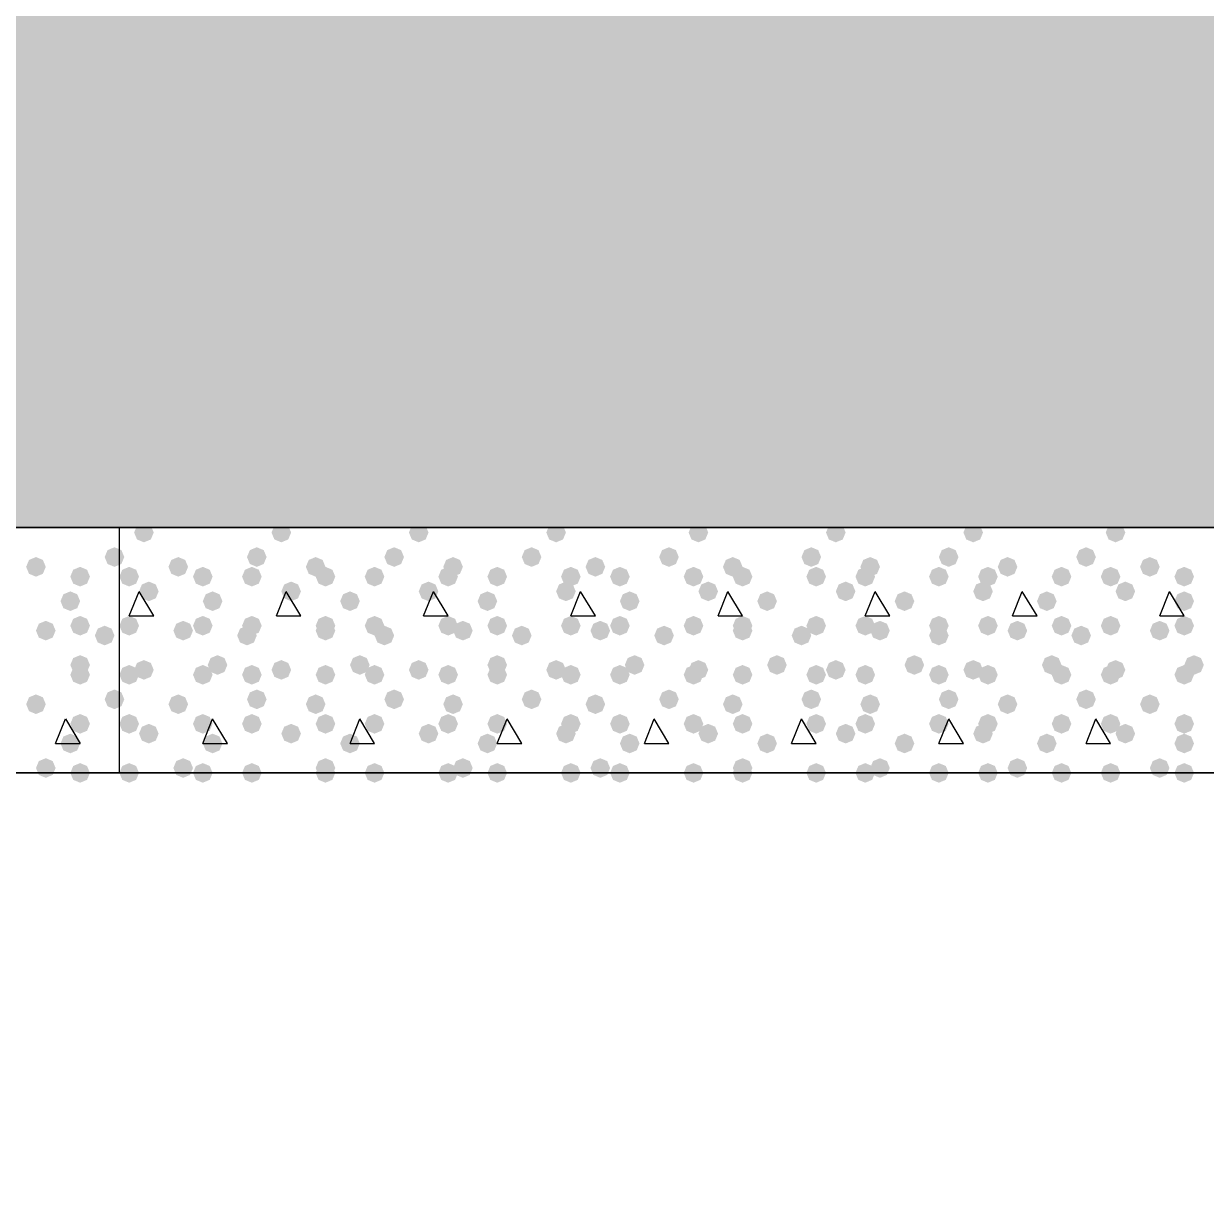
# Model space of a CAD drawing. Header units: millimetres. Extents: x 0 to 420, y 0 to 297.
# Drawn here: x 111.44 to 121.64, y 142.59 to 152.81 of the extents above; entities that cross this region are included whole.
import ezdxf

# ---------------------------------------------------------------- set-up
doc = ezdxf.new("R2010")
doc.units = ezdxf.units.MM
doc.layers.get('0').update_dxf_attribs({"linetype": 'CONTINUOUS'})

msp = doc.modelspace()

# ---------------------------------------------------------------- hatches: boundary and pattern name
at = {"true_color": 0x000008}
h = msp.add_hatch(color=0, dxfattribs=at)
h.paths.add_polyline_path([(379.603, 160.485667), (33.528, 160.485667), (379.603, 148.463)], flags=0)
h.paths.add_polyline_path([(33.528, 160.485667), (379.603, 148.463), (33.528, 148.463)], flags=0)
for points in [[(112.564333, 148.420667), (112.539462, 148.360871), (112.479667, 148.336), (112.419871, 148.360871), (112.395, 148.420667), (112.419871, 148.480462), (112.479667, 148.505333), (112.539462, 148.480463)], [(113.749667, 148.420667), (113.724796, 148.360871), (113.665, 148.336), (113.605204, 148.360871), (113.580333, 148.420667), (113.605204, 148.480462), (113.665, 148.505333), (113.724796, 148.480463)], [(114.935, 148.420667), (114.910129, 148.360871), (114.850333, 148.336), (114.790538, 148.360871), (114.765667, 148.420667), (114.790537, 148.480462), (114.850333, 148.505333), (114.910129, 148.480463)], [(116.120333, 148.420667), (116.095463, 148.360871), (116.035667, 148.336), (115.975871, 148.360871), (115.951, 148.420667), (115.975871, 148.480462), (116.035667, 148.505333), (116.095462, 148.480463)], [(117.348, 148.420667), (117.323129, 148.360871), (117.263333, 148.336), (117.203538, 148.360871), (117.178667, 148.420667), (117.203537, 148.480462), (117.263333, 148.505333), (117.323129, 148.480463)], [(118.533333, 148.420667), (118.508463, 148.360871), (118.448667, 148.336), (118.388871, 148.360871), (118.364, 148.420667), (118.388871, 148.480462), (118.448667, 148.505333), (118.508462, 148.480463)], [(119.718667, 148.420667), (119.693796, 148.360871), (119.634, 148.336), (119.574204, 148.360871), (119.549333, 148.420667), (119.574204, 148.480462), (119.634, 148.505333), (119.693796, 148.480463)], [(120.946333, 148.420667), (120.921462, 148.360871), (120.861667, 148.336), (120.801871, 148.360871), (120.777, 148.420667), (120.801871, 148.480462), (120.861667, 148.505333), (120.921462, 148.480463)], [(113.538, 148.209), (113.513129, 148.149204), (113.453333, 148.124333), (113.393537, 148.149204), (113.368667, 148.209), (113.393537, 148.268796), (113.453333, 148.293667), (113.513129, 148.268796)], [(114.723333, 148.209), (114.698463, 148.149204), (114.638667, 148.124333), (114.578871, 148.149204), (114.554, 148.209), (114.578871, 148.268796), (114.638667, 148.293667), (114.698462, 148.268796)], [(115.908667, 148.209), (115.883796, 148.149204), (115.824, 148.124333), (115.764204, 148.149204), (115.739333, 148.209), (115.764204, 148.268796), (115.824, 148.293667), (115.883796, 148.268796)], [(117.094, 148.209), (117.069129, 148.149204), (117.009333, 148.124333), (116.949538, 148.149204), (116.924667, 148.209), (116.949537, 148.268796), (117.009333, 148.293667), (117.069129, 148.268796)], [(118.321667, 148.209), (118.296796, 148.149204), (118.237, 148.124333), (118.177204, 148.149204), (118.152333, 148.209), (118.177204, 148.268796), (118.237, 148.293667), (118.296796, 148.268796)], [(119.507, 148.209), (119.482129, 148.149204), (119.422333, 148.124333), (119.362538, 148.149204), (119.337667, 148.209), (119.362537, 148.268796), (119.422333, 148.293667), (119.482129, 148.268796)], [(120.692333, 148.209), (120.667463, 148.149204), (120.607667, 148.124333), (120.547871, 148.149204), (120.523, 148.209), (120.547871, 148.268796), (120.607667, 148.293667), (120.667462, 148.268796)], [(112.437333, 148.039667), (112.412463, 147.979871), (112.352667, 147.955), (112.292871, 147.979871), (112.268, 148.039667), (112.292871, 148.099462), (112.352667, 148.124333), (112.412462, 148.099463)], [(112.860667, 148.124333), (112.835796, 148.064537), (112.776, 148.039667), (112.716204, 148.064537), (112.691333, 148.124333), (112.716204, 148.184129), (112.776, 148.209), (112.835796, 148.184129)], [(113.072333, 148.039667), (113.047463, 147.979871), (112.987667, 147.955), (112.927871, 147.979871), (112.903, 148.039667), (112.927871, 148.099462), (112.987667, 148.124333), (113.047462, 148.099463)], [(113.495667, 148.039667), (113.470796, 147.979871), (113.411, 147.955), (113.351204, 147.979871), (113.326333, 148.039667), (113.351204, 148.099462), (113.411, 148.124333), (113.470796, 148.099463)], [(114.046, 148.124333), (114.021129, 148.064537), (113.961333, 148.039667), (113.901537, 148.064537), (113.876667, 148.124333), (113.901537, 148.184129), (113.961333, 148.209), (114.021129, 148.184129)], [(114.130667, 148.039667), (114.105796, 147.979871), (114.046, 147.955), (113.986204, 147.979871), (113.961333, 148.039667), (113.986204, 148.099462), (114.046, 148.124333), (114.105796, 148.099463)], [(114.554, 148.039667), (114.529129, 147.979871), (114.469333, 147.955), (114.409538, 147.979871), (114.384667, 148.039667), (114.409537, 148.099462), (114.469333, 148.124333), (114.529129, 148.099463)], [(115.189, 148.039667), (115.164129, 147.979871), (115.104333, 147.955), (115.044538, 147.979871), (115.019667, 148.039667), (115.044537, 148.099462), (115.104333, 148.124333), (115.164129, 148.099463)], [(115.231333, 148.124333), (115.206463, 148.064537), (115.146667, 148.039667), (115.086871, 148.064537), (115.062, 148.124333), (115.086871, 148.184129), (115.146667, 148.209), (115.206462, 148.184129)], [(115.612333, 148.039667), (115.587463, 147.979871), (115.527667, 147.955), (115.467871, 147.979871), (115.443, 148.039667), (115.467871, 148.099462), (115.527667, 148.124333), (115.587462, 148.099463)], [(116.247333, 148.039667), (116.222463, 147.979871), (116.162667, 147.955), (116.102871, 147.979871), (116.078, 148.039667), (116.102871, 148.099462), (116.162667, 148.124333), (116.222462, 148.099463)], [(116.459, 148.124333), (116.434129, 148.064537), (116.374333, 148.039667), (116.314538, 148.064537), (116.289667, 148.124333), (116.314537, 148.184129), (116.374333, 148.209), (116.434129, 148.184129)], [(116.670667, 148.039667), (116.645796, 147.979871), (116.586, 147.955), (116.526204, 147.979871), (116.501333, 148.039667), (116.526204, 148.099462), (116.586, 148.124333), (116.645796, 148.099463)], [(117.305667, 148.039667), (117.280796, 147.979871), (117.221, 147.955), (117.161204, 147.979871), (117.136333, 148.039667), (117.161204, 148.099462), (117.221, 148.124333), (117.280796, 148.099463)], [(117.644333, 148.124333), (117.619462, 148.064537), (117.559667, 148.039667), (117.499871, 148.064537), (117.475, 148.124333), (117.499871, 148.184129), (117.559667, 148.209), (117.619462, 148.184129)], [(117.729, 148.039667), (117.704129, 147.979871), (117.644333, 147.955), (117.584538, 147.979871), (117.559667, 148.039667), (117.584537, 148.099462), (117.644333, 148.124333), (117.704129, 148.099463)], [(118.364, 148.039667), (118.339129, 147.979871), (118.279333, 147.955), (118.219538, 147.979871), (118.194667, 148.039667), (118.219537, 148.099462), (118.279333, 148.124333), (118.339129, 148.099463)], [(118.787333, 148.039667), (118.762463, 147.979871), (118.702667, 147.955), (118.642871, 147.979871), (118.618, 148.039667), (118.642871, 148.099462), (118.702667, 148.124333), (118.762462, 148.099463)], [(118.829667, 148.124333), (118.804796, 148.064537), (118.745, 148.039667), (118.685204, 148.064537), (118.660333, 148.124333), (118.685204, 148.184129), (118.745, 148.209), (118.804796, 148.184129)], [(119.422333, 148.039667), (119.397463, 147.979871), (119.337667, 147.955), (119.277871, 147.979871), (119.253, 148.039667), (119.277871, 148.099462), (119.337667, 148.124333), (119.397462, 148.099463)], [(119.845667, 148.039667), (119.820796, 147.979871), (119.761, 147.955), (119.701204, 147.979871), (119.676333, 148.039667), (119.701204, 148.099462), (119.761, 148.124333), (119.820796, 148.099463)], [(120.015, 148.124333), (119.990129, 148.064537), (119.930333, 148.039667), (119.870538, 148.064537), (119.845667, 148.124333), (119.870537, 148.184129), (119.930333, 148.209), (119.990129, 148.184129)], [(120.480667, 148.039667), (120.455796, 147.979871), (120.396, 147.955), (120.336204, 147.979871), (120.311333, 148.039667), (120.336204, 148.099462), (120.396, 148.124333), (120.455796, 148.099463)], [(120.904, 148.039667), (120.879129, 147.979871), (120.819333, 147.955), (120.759538, 147.979871), (120.734667, 148.039667), (120.759537, 148.099462), (120.819333, 148.124333), (120.879129, 148.099463)], [(121.242667, 148.124333), (121.217796, 148.064537), (121.158, 148.039667), (121.098204, 148.064537), (121.073333, 148.124333), (121.098204, 148.184129), (121.158, 148.209), (121.217796, 148.184129)], [(121.539, 148.039667), (121.514129, 147.979871), (121.454333, 147.955), (121.394538, 147.979871), (121.369667, 148.039667), (121.394537, 148.099462), (121.454333, 148.124333), (121.514129, 148.099463)], [(112.606667, 147.912667), (112.581796, 147.852871), (112.522, 147.828), (112.462204, 147.852871), (112.437333, 147.912667), (112.462204, 147.972462), (112.522, 147.997333), (112.581796, 147.972463)], [(113.834333, 147.912667), (113.809462, 147.852871), (113.749667, 147.828), (113.689871, 147.852871), (113.665, 147.912667), (113.689871, 147.972462), (113.749667, 147.997333), (113.809462, 147.972463)], [(115.019667, 147.912667), (114.994796, 147.852871), (114.935, 147.828), (114.875204, 147.852871), (114.850333, 147.912667), (114.875204, 147.972462), (114.935, 147.997333), (114.994796, 147.972463)], [(116.205, 147.912667), (116.180129, 147.852871), (116.120333, 147.828), (116.060538, 147.852871), (116.035667, 147.912667), (116.060537, 147.972462), (116.120333, 147.997333), (116.180129, 147.972463)], [(117.432667, 147.912667), (117.407796, 147.852871), (117.348, 147.828), (117.288204, 147.852871), (117.263333, 147.912667), (117.288204, 147.972462), (117.348, 147.997333), (117.407796, 147.972463)], [(118.618, 147.912667), (118.593129, 147.852871), (118.533333, 147.828), (118.473537, 147.852871), (118.448667, 147.912667), (118.473537, 147.972462), (118.533333, 147.997333), (118.593129, 147.972463)], [(119.803333, 147.912667), (119.778463, 147.852871), (119.718667, 147.828), (119.658871, 147.852871), (119.634, 147.912667), (119.658871, 147.972462), (119.718667, 147.997333), (119.778462, 147.972463)], [(121.031, 147.912667), (121.006129, 147.852871), (120.946333, 147.828), (120.886537, 147.852871), (120.861667, 147.912667), (120.886537, 147.972462), (120.946333, 147.997333), (121.006129, 147.972463)], [(113.157, 147.828), (113.132129, 147.768204), (113.072333, 147.743333), (113.012538, 147.768204), (112.987667, 147.828), (113.012537, 147.887796), (113.072333, 147.912667), (113.132129, 147.887796)], [(114.342333, 147.828), (114.317463, 147.768204), (114.257667, 147.743333), (114.197871, 147.768204), (114.173, 147.828), (114.197871, 147.887796), (114.257667, 147.912667), (114.317462, 147.887796)], [(115.527667, 147.828), (115.502796, 147.768204), (115.443, 147.743333), (115.383204, 147.768204), (115.358333, 147.828), (115.383204, 147.887796), (115.443, 147.912667), (115.502796, 147.887796)], [(116.755333, 147.828), (116.730463, 147.768204), (116.670667, 147.743333), (116.610871, 147.768204), (116.586, 147.828), (116.610871, 147.887796), (116.670667, 147.912667), (116.730462, 147.887796)], [(117.940667, 147.828), (117.915796, 147.768204), (117.856, 147.743333), (117.796204, 147.768204), (117.771333, 147.828), (117.796204, 147.887796), (117.856, 147.912667), (117.915796, 147.887796)], [(119.126, 147.828), (119.101129, 147.768204), (119.041333, 147.743333), (118.981537, 147.768204), (118.956667, 147.828), (118.981537, 147.887796), (119.041333, 147.912667), (119.101129, 147.887796)], [(120.353667, 147.828), (120.328796, 147.768204), (120.269, 147.743333), (120.209204, 147.768204), (120.184333, 147.828), (120.209204, 147.887796), (120.269, 147.912667), (120.328796, 147.887796)], [(121.539, 147.828), (121.514129, 147.768204), (121.454333, 147.743333), (121.394538, 147.768204), (121.369667, 147.828), (121.394537, 147.887796), (121.454333, 147.912667), (121.514129, 147.887796)], [(112.437333, 147.616333), (112.412463, 147.556537), (112.352667, 147.531667), (112.292871, 147.556537), (112.268, 147.616333), (112.292871, 147.676129), (112.352667, 147.701), (112.412462, 147.676129)], [(112.903, 147.574), (112.878129, 147.514204), (112.818333, 147.489333), (112.758537, 147.514204), (112.733667, 147.574), (112.758537, 147.633796), (112.818333, 147.658667), (112.878129, 147.633796)], [(113.072333, 147.616333), (113.047463, 147.556537), (112.987667, 147.531667), (112.927871, 147.556537), (112.903, 147.616333), (112.927871, 147.676129), (112.987667, 147.701), (113.047462, 147.676129)], [(113.453333, 147.531667), (113.428463, 147.471871), (113.368667, 147.447), (113.308871, 147.471871), (113.284, 147.531667), (113.308871, 147.591462), (113.368667, 147.616333), (113.428462, 147.591463)], [(113.495667, 147.616333), (113.470796, 147.556537), (113.411, 147.531667), (113.351204, 147.556537), (113.326333, 147.616333), (113.351204, 147.676129), (113.411, 147.701), (113.470796, 147.676129)], [(114.130667, 147.616333), (114.105796, 147.556537), (114.046, 147.531667), (113.986204, 147.556537), (113.961333, 147.616333), (113.986204, 147.676129), (114.046, 147.701), (114.105796, 147.676129)], [(114.130667, 147.574), (114.105796, 147.514204), (114.046, 147.489333), (113.986204, 147.514204), (113.961333, 147.574), (113.986204, 147.633796), (114.046, 147.658667), (114.105796, 147.633796)], [(114.554, 147.616333), (114.529129, 147.556537), (114.469333, 147.531667), (114.409538, 147.556537), (114.384667, 147.616333), (114.409537, 147.676129), (114.469333, 147.701), (114.529129, 147.676129)], [(114.638667, 147.531667), (114.613796, 147.471871), (114.554, 147.447), (114.494204, 147.471871), (114.469333, 147.531667), (114.494204, 147.591462), (114.554, 147.616333), (114.613796, 147.591463)], [(115.189, 147.616333), (115.164129, 147.556537), (115.104333, 147.531667), (115.044538, 147.556537), (115.019667, 147.616333), (115.044537, 147.676129), (115.104333, 147.701), (115.164129, 147.676129)], [(115.316, 147.574), (115.291129, 147.514204), (115.231333, 147.489333), (115.171537, 147.514204), (115.146667, 147.574), (115.171537, 147.633796), (115.231333, 147.658667), (115.291129, 147.633796)], [(115.612333, 147.616333), (115.587463, 147.556537), (115.527667, 147.531667), (115.467871, 147.556537), (115.443, 147.616333), (115.467871, 147.676129), (115.527667, 147.701), (115.587462, 147.676129)], [(115.824, 147.531667), (115.799129, 147.471871), (115.739333, 147.447), (115.679538, 147.471871), (115.654667, 147.531667), (115.679537, 147.591462), (115.739333, 147.616333), (115.799129, 147.591463)], [(116.247333, 147.616333), (116.222463, 147.556537), (116.162667, 147.531667), (116.102871, 147.556537), (116.078, 147.616333), (116.102871, 147.676129), (116.162667, 147.701), (116.222462, 147.676129)], [(116.501333, 147.574), (116.476463, 147.514204), (116.416667, 147.489333), (116.356871, 147.514204), (116.332, 147.574), (116.356871, 147.633796), (116.416667, 147.658667), (116.476462, 147.633796)], [(116.670667, 147.616333), (116.645796, 147.556537), (116.586, 147.531667), (116.526204, 147.556537), (116.501333, 147.616333), (116.526204, 147.676129), (116.586, 147.701), (116.645796, 147.676129)], [(117.051667, 147.531667), (117.026796, 147.471871), (116.967, 147.447), (116.907204, 147.471871), (116.882333, 147.531667), (116.907204, 147.591462), (116.967, 147.616333), (117.026796, 147.591463)], [(117.305667, 147.616333), (117.280796, 147.556537), (117.221, 147.531667), (117.161204, 147.556537), (117.136333, 147.616333), (117.161204, 147.676129), (117.221, 147.701), (117.280796, 147.676129)], [(117.729, 147.616333), (117.704129, 147.556537), (117.644333, 147.531667), (117.584538, 147.556537), (117.559667, 147.616333), (117.584537, 147.676129), (117.644333, 147.701), (117.704129, 147.676129)], [(117.729, 147.574), (117.704129, 147.514204), (117.644333, 147.489333), (117.584538, 147.514204), (117.559667, 147.574), (117.584537, 147.633796), (117.644333, 147.658667), (117.704129, 147.633796)], [(118.237, 147.531667), (118.212129, 147.471871), (118.152333, 147.447), (118.092538, 147.471871), (118.067667, 147.531667), (118.092537, 147.591462), (118.152333, 147.616333), (118.212129, 147.591463)], [(118.364, 147.616333), (118.339129, 147.556537), (118.279333, 147.531667), (118.219538, 147.556537), (118.194667, 147.616333), (118.219537, 147.676129), (118.279333, 147.701), (118.339129, 147.676129)], [(118.787333, 147.616333), (118.762463, 147.556537), (118.702667, 147.531667), (118.642871, 147.556537), (118.618, 147.616333), (118.642871, 147.676129), (118.702667, 147.701), (118.762462, 147.676129)], [(118.914333, 147.574), (118.889462, 147.514204), (118.829667, 147.489333), (118.769871, 147.514204), (118.745, 147.574), (118.769871, 147.633796), (118.829667, 147.658667), (118.889462, 147.633796)], [(119.422333, 147.616333), (119.397463, 147.556537), (119.337667, 147.531667), (119.277871, 147.556537), (119.253, 147.616333), (119.277871, 147.676129), (119.337667, 147.701), (119.397462, 147.676129)], [(119.422333, 147.531667), (119.397463, 147.471871), (119.337667, 147.447), (119.277871, 147.471871), (119.253, 147.531667), (119.277871, 147.591462), (119.337667, 147.616333), (119.397462, 147.591463)], [(119.845667, 147.616333), (119.820796, 147.556537), (119.761, 147.531667), (119.701204, 147.556537), (119.676333, 147.616333), (119.701204, 147.676129), (119.761, 147.701), (119.820796, 147.676129)], [(120.099667, 147.574), (120.074796, 147.514204), (120.015, 147.489333), (119.955204, 147.514204), (119.930333, 147.574), (119.955204, 147.633796), (120.015, 147.658667), (120.074796, 147.633796)], [(120.480667, 147.616333), (120.455796, 147.556537), (120.396, 147.531667), (120.336204, 147.556537), (120.311333, 147.616333), (120.336204, 147.676129), (120.396, 147.701), (120.455796, 147.676129)], [(120.65, 147.531667), (120.625129, 147.471871), (120.565333, 147.447), (120.505538, 147.471871), (120.480667, 147.531667), (120.505537, 147.591462), (120.565333, 147.616333), (120.625129, 147.591463)], [(120.904, 147.616333), (120.879129, 147.556537), (120.819333, 147.531667), (120.759538, 147.556537), (120.734667, 147.616333), (120.759537, 147.676129), (120.819333, 147.701), (120.879129, 147.676129)], [(121.327333, 147.574), (121.302463, 147.514204), (121.242667, 147.489333), (121.182871, 147.514204), (121.158, 147.574), (121.182871, 147.633796), (121.242667, 147.658667), (121.302462, 147.633796)], [(121.539, 147.616333), (121.514129, 147.556537), (121.454333, 147.531667), (121.394538, 147.556537), (121.369667, 147.616333), (121.394537, 147.676129), (121.454333, 147.701), (121.514129, 147.676129)], [(112.564333, 147.235333), (112.539462, 147.175537), (112.479667, 147.150667), (112.419871, 147.175537), (112.395, 147.235333), (112.419871, 147.295129), (112.479667, 147.32), (112.539462, 147.295129)], [(113.199333, 147.277667), (113.174462, 147.217871), (113.114667, 147.193), (113.054871, 147.217871), (113.03, 147.277667), (113.054871, 147.337462), (113.114667, 147.362333), (113.174462, 147.337463)], [(113.749667, 147.235333), (113.724796, 147.175537), (113.665, 147.150667), (113.605204, 147.175537), (113.580333, 147.235333), (113.605204, 147.295129), (113.665, 147.32), (113.724796, 147.295129)], [(114.427, 147.277667), (114.402129, 147.217871), (114.342333, 147.193), (114.282538, 147.217871), (114.257667, 147.277667), (114.282537, 147.337462), (114.342333, 147.362333), (114.402129, 147.337463)], [(114.935, 147.235333), (114.910129, 147.175537), (114.850333, 147.150667), (114.790538, 147.175537), (114.765667, 147.235333), (114.790537, 147.295129), (114.850333, 147.32), (114.910129, 147.295129)], [(115.612333, 147.277667), (115.587463, 147.217871), (115.527667, 147.193), (115.467871, 147.217871), (115.443, 147.277667), (115.467871, 147.337462), (115.527667, 147.362333), (115.587462, 147.337463)], [(116.120333, 147.235333), (116.095463, 147.175537), (116.035667, 147.150667), (115.975871, 147.175537), (115.951, 147.235333), (115.975871, 147.295129), (116.035667, 147.32), (116.095462, 147.295129)], [(116.797667, 147.277667), (116.772796, 147.217871), (116.713, 147.193), (116.653204, 147.217871), (116.628333, 147.277667), (116.653204, 147.337462), (116.713, 147.362333), (116.772796, 147.337463)], [(117.348, 147.235333), (117.323129, 147.175537), (117.263333, 147.150667), (117.203538, 147.175537), (117.178667, 147.235333), (117.203537, 147.295129), (117.263333, 147.32), (117.323129, 147.295129)], [(118.025333, 147.277667), (118.000463, 147.217871), (117.940667, 147.193), (117.880871, 147.217871), (117.856, 147.277667), (117.880871, 147.337462), (117.940667, 147.362333), (118.000462, 147.337463)], [(118.533333, 147.235333), (118.508463, 147.175537), (118.448667, 147.150667), (118.388871, 147.175537), (118.364, 147.235333), (118.388871, 147.295129), (118.448667, 147.32), (118.508462, 147.295129)], [(119.210667, 147.277667), (119.185796, 147.217871), (119.126, 147.193), (119.066204, 147.217871), (119.041333, 147.277667), (119.066204, 147.337462), (119.126, 147.362333), (119.185796, 147.337463)], [(119.718667, 147.235333), (119.693796, 147.175537), (119.634, 147.150667), (119.574204, 147.175537), (119.549333, 147.235333), (119.574204, 147.295129), (119.634, 147.32), (119.693796, 147.295129)], [(120.396, 147.277667), (120.371129, 147.217871), (120.311333, 147.193), (120.251537, 147.217871), (120.226667, 147.277667), (120.251537, 147.337462), (120.311333, 147.362333), (120.371129, 147.337463)], [(120.946333, 147.235333), (120.921462, 147.175537), (120.861667, 147.150667), (120.801871, 147.175537), (120.777, 147.235333), (120.801871, 147.295129), (120.861667, 147.32), (120.921462, 147.295129)], [(121.623667, 147.277667), (121.598796, 147.217871), (121.539, 147.193), (121.479204, 147.217871), (121.454333, 147.277667), (121.479204, 147.337462), (121.539, 147.362333), (121.598796, 147.337463)], [(112.437333, 147.193), (112.412463, 147.133204), (112.352667, 147.108333), (112.292871, 147.133204), (112.268, 147.193), (112.292871, 147.252796), (112.352667, 147.277667), (112.412462, 147.252796)], [(113.072333, 147.193), (113.047463, 147.133204), (112.987667, 147.108333), (112.927871, 147.133204), (112.903, 147.193), (112.927871, 147.252796), (112.987667, 147.277667), (113.047462, 147.252796)], [(113.495667, 147.193), (113.470796, 147.133204), (113.411, 147.108333), (113.351204, 147.133204), (113.326333, 147.193), (113.351204, 147.252796), (113.411, 147.277667), (113.470796, 147.252796)], [(114.130667, 147.193), (114.105796, 147.133204), (114.046, 147.108333), (113.986204, 147.133204), (113.961333, 147.193), (113.986204, 147.252796), (114.046, 147.277667), (114.105796, 147.252796)], [(114.554, 147.193), (114.529129, 147.133204), (114.469333, 147.108333), (114.409538, 147.133204), (114.384667, 147.193), (114.409537, 147.252796), (114.469333, 147.277667), (114.529129, 147.252796)], [(115.189, 147.193), (115.164129, 147.133204), (115.104333, 147.108333), (115.044538, 147.133204), (115.019667, 147.193), (115.044537, 147.252796), (115.104333, 147.277667), (115.164129, 147.252796)], [(115.612333, 147.193), (115.587463, 147.133204), (115.527667, 147.108333), (115.467871, 147.133204), (115.443, 147.193), (115.467871, 147.252796), (115.527667, 147.277667), (115.587462, 147.252796)], [(116.247333, 147.193), (116.222463, 147.133204), (116.162667, 147.108333), (116.102871, 147.133204), (116.078, 147.193), (116.102871, 147.252796), (116.162667, 147.277667), (116.222462, 147.252796)], [(116.670667, 147.193), (116.645796, 147.133204), (116.586, 147.108333), (116.526204, 147.133204), (116.501333, 147.193), (116.526204, 147.252796), (116.586, 147.277667), (116.645796, 147.252796)], [(117.305667, 147.193), (117.280796, 147.133204), (117.221, 147.108333), (117.161204, 147.133204), (117.136333, 147.193), (117.161204, 147.252796), (117.221, 147.277667), (117.280796, 147.252796)], [(117.729, 147.193), (117.704129, 147.133204), (117.644333, 147.108333), (117.584538, 147.133204), (117.559667, 147.193), (117.584537, 147.252796), (117.644333, 147.277667), (117.704129, 147.252796)], [(118.364, 147.193), (118.339129, 147.133204), (118.279333, 147.108333), (118.219538, 147.133204), (118.194667, 147.193), (118.219537, 147.252796), (118.279333, 147.277667), (118.339129, 147.252796)], [(118.787333, 147.193), (118.762463, 147.133204), (118.702667, 147.108333), (118.642871, 147.133204), (118.618, 147.193), (118.642871, 147.252796), (118.702667, 147.277667), (118.762462, 147.252796)], [(119.422333, 147.193), (119.397463, 147.133204), (119.337667, 147.108333), (119.277871, 147.133204), (119.253, 147.193), (119.277871, 147.252796), (119.337667, 147.277667), (119.397462, 147.252796)], [(119.845667, 147.193), (119.820796, 147.133204), (119.761, 147.108333), (119.701204, 147.133204), (119.676333, 147.193), (119.701204, 147.252796), (119.761, 147.277667), (119.820796, 147.252796)], [(120.480667, 147.193), (120.455796, 147.133204), (120.396, 147.108333), (120.336204, 147.133204), (120.311333, 147.193), (120.336204, 147.252796), (120.396, 147.277667), (120.455796, 147.252796)], [(120.904, 147.193), (120.879129, 147.133204), (120.819333, 147.108333), (120.759538, 147.133204), (120.734667, 147.193), (120.759537, 147.252796), (120.819333, 147.277667), (120.879129, 147.252796)], [(121.539, 147.193), (121.514129, 147.133204), (121.454333, 147.108333), (121.394538, 147.133204), (121.369667, 147.193), (121.394537, 147.252796), (121.454333, 147.277667), (121.514129, 147.252796)], [(112.860667, 146.939), (112.835796, 146.879204), (112.776, 146.854333), (112.716204, 146.879204), (112.691333, 146.939), (112.716204, 146.998796), (112.776, 147.023667), (112.835796, 146.998796)], [(113.538, 146.981333), (113.513129, 146.921537), (113.453333, 146.896667), (113.393537, 146.921537), (113.368667, 146.981333), (113.393537, 147.041129), (113.453333, 147.066), (113.513129, 147.041129)], [(114.046, 146.939), (114.021129, 146.879204), (113.961333, 146.854333), (113.901537, 146.879204), (113.876667, 146.939), (113.901537, 146.998796), (113.961333, 147.023667), (114.021129, 146.998796)], [(114.723333, 146.981333), (114.698463, 146.921537), (114.638667, 146.896667), (114.578871, 146.921537), (114.554, 146.981333), (114.578871, 147.041129), (114.638667, 147.066), (114.698462, 147.041129)], [(115.231333, 146.939), (115.206463, 146.879204), (115.146667, 146.854333), (115.086871, 146.879204), (115.062, 146.939), (115.086871, 146.998796), (115.146667, 147.023667), (115.206462, 146.998796)], [(115.908667, 146.981333), (115.883796, 146.921537), (115.824, 146.896667), (115.764204, 146.921537), (115.739333, 146.981333), (115.764204, 147.041129), (115.824, 147.066), (115.883796, 147.041129)], [(116.459, 146.939), (116.434129, 146.879204), (116.374333, 146.854333), (116.314538, 146.879204), (116.289667, 146.939), (116.314537, 146.998796), (116.374333, 147.023667), (116.434129, 146.998796)], [(117.094, 146.981333), (117.069129, 146.921537), (117.009333, 146.896667), (116.949538, 146.921537), (116.924667, 146.981333), (116.949537, 147.041129), (117.009333, 147.066), (117.069129, 147.041129)], [(117.644333, 146.939), (117.619462, 146.879204), (117.559667, 146.854333), (117.499871, 146.879204), (117.475, 146.939), (117.499871, 146.998796), (117.559667, 147.023667), (117.619462, 146.998796)], [(118.321667, 146.981333), (118.296796, 146.921537), (118.237, 146.896667), (118.177204, 146.921537), (118.152333, 146.981333), (118.177204, 147.041129), (118.237, 147.066), (118.296796, 147.041129)], [(118.829667, 146.939), (118.804796, 146.879204), (118.745, 146.854333), (118.685204, 146.879204), (118.660333, 146.939), (118.685204, 146.998796), (118.745, 147.023667), (118.804796, 146.998796)], [(119.507, 146.981333), (119.482129, 146.921537), (119.422333, 146.896667), (119.362538, 146.921537), (119.337667, 146.981333), (119.362537, 147.041129), (119.422333, 147.066), (119.482129, 147.041129)], [(120.015, 146.939), (119.990129, 146.879204), (119.930333, 146.854333), (119.870538, 146.879204), (119.845667, 146.939), (119.870537, 146.998796), (119.930333, 147.023667), (119.990129, 146.998796)], [(120.692333, 146.981333), (120.667463, 146.921537), (120.607667, 146.896667), (120.547871, 146.921537), (120.523, 146.981333), (120.547871, 147.041129), (120.607667, 147.066), (120.667462, 147.041129)], [(121.242667, 146.939), (121.217796, 146.879204), (121.158, 146.854333), (121.098204, 146.879204), (121.073333, 146.939), (121.098204, 146.998796), (121.158, 147.023667), (121.217796, 146.998796)], [(112.437333, 146.769667), (112.412463, 146.709871), (112.352667, 146.685), (112.292871, 146.709871), (112.268, 146.769667), (112.292871, 146.829462), (112.352667, 146.854333), (112.412462, 146.829463)], [(113.072333, 146.769667), (113.047463, 146.709871), (112.987667, 146.685), (112.927871, 146.709871), (112.903, 146.769667), (112.927871, 146.829462), (112.987667, 146.854333), (113.047462, 146.829463)], [(113.495667, 146.769667), (113.470796, 146.709871), (113.411, 146.685), (113.351204, 146.709871), (113.326333, 146.769667), (113.351204, 146.829462), (113.411, 146.854333), (113.470796, 146.829463)], [(114.130667, 146.769667), (114.105796, 146.709871), (114.046, 146.685), (113.986204, 146.709871), (113.961333, 146.769667), (113.986204, 146.829462), (114.046, 146.854333), (114.105796, 146.829463)], [(114.554, 146.769667), (114.529129, 146.709871), (114.469333, 146.685), (114.409538, 146.709871), (114.384667, 146.769667), (114.409537, 146.829462), (114.469333, 146.854333), (114.529129, 146.829463)], [(115.189, 146.769667), (115.164129, 146.709871), (115.104333, 146.685), (115.044538, 146.709871), (115.019667, 146.769667), (115.044537, 146.829462), (115.104333, 146.854333), (115.164129, 146.829463)], [(115.612333, 146.769667), (115.587463, 146.709871), (115.527667, 146.685), (115.467871, 146.709871), (115.443, 146.769667), (115.467871, 146.829462), (115.527667, 146.854333), (115.587462, 146.829463)], [(116.247333, 146.769667), (116.222463, 146.709871), (116.162667, 146.685), (116.102871, 146.709871), (116.078, 146.769667), (116.102871, 146.829462), (116.162667, 146.854333), (116.222462, 146.829463)], [(116.670667, 146.769667), (116.645796, 146.709871), (116.586, 146.685), (116.526204, 146.709871), (116.501333, 146.769667), (116.526204, 146.829462), (116.586, 146.854333), (116.645796, 146.829463)], [(117.305667, 146.769667), (117.280796, 146.709871), (117.221, 146.685), (117.161204, 146.709871), (117.136333, 146.769667), (117.161204, 146.829462), (117.221, 146.854333), (117.280796, 146.829463)], [(117.729, 146.769667), (117.704129, 146.709871), (117.644333, 146.685), (117.584538, 146.709871), (117.559667, 146.769667), (117.584537, 146.829462), (117.644333, 146.854333), (117.704129, 146.829463)], [(118.364, 146.769667), (118.339129, 146.709871), (118.279333, 146.685), (118.219538, 146.709871), (118.194667, 146.769667), (118.219537, 146.829462), (118.279333, 146.854333), (118.339129, 146.829463)], [(118.787333, 146.769667), (118.762463, 146.709871), (118.702667, 146.685), (118.642871, 146.709871), (118.618, 146.769667), (118.642871, 146.829462), (118.702667, 146.854333), (118.762462, 146.829463)], [(119.422333, 146.769667), (119.397463, 146.709871), (119.337667, 146.685), (119.277871, 146.709871), (119.253, 146.769667), (119.277871, 146.829462), (119.337667, 146.854333), (119.397462, 146.829463)], [(119.845667, 146.769667), (119.820796, 146.709871), (119.761, 146.685), (119.701204, 146.709871), (119.676333, 146.769667), (119.701204, 146.829462), (119.761, 146.854333), (119.820796, 146.829463)], [(120.480667, 146.769667), (120.455796, 146.709871), (120.396, 146.685), (120.336204, 146.709871), (120.311333, 146.769667), (120.336204, 146.829462), (120.396, 146.854333), (120.455796, 146.829463)], [(120.904, 146.769667), (120.879129, 146.709871), (120.819333, 146.685), (120.759538, 146.709871), (120.734667, 146.769667), (120.759537, 146.829462), (120.819333, 146.854333), (120.879129, 146.829463)], [(121.539, 146.769667), (121.514129, 146.709871), (121.454333, 146.685), (121.394538, 146.709871), (121.369667, 146.769667), (121.394537, 146.829462), (121.454333, 146.854333), (121.514129, 146.829463)], [(112.606667, 146.685), (112.581796, 146.625204), (112.522, 146.600333), (112.462204, 146.625204), (112.437333, 146.685), (112.462204, 146.744796), (112.522, 146.769667), (112.581796, 146.744796)], [(113.834333, 146.685), (113.809462, 146.625204), (113.749667, 146.600333), (113.689871, 146.625204), (113.665, 146.685), (113.689871, 146.744796), (113.749667, 146.769667), (113.809462, 146.744796)], [(115.019667, 146.685), (114.994796, 146.625204), (114.935, 146.600333), (114.875204, 146.625204), (114.850333, 146.685), (114.875204, 146.744796), (114.935, 146.769667), (114.994796, 146.744796)], [(116.205, 146.685), (116.180129, 146.625204), (116.120333, 146.600333), (116.060538, 146.625204), (116.035667, 146.685), (116.060537, 146.744796), (116.120333, 146.769667), (116.180129, 146.744796)], [(117.432667, 146.685), (117.407796, 146.625204), (117.348, 146.600333), (117.288204, 146.625204), (117.263333, 146.685), (117.288204, 146.744796), (117.348, 146.769667), (117.407796, 146.744796)], [(118.618, 146.685), (118.593129, 146.625204), (118.533333, 146.600333), (118.473537, 146.625204), (118.448667, 146.685), (118.473537, 146.744796), (118.533333, 146.769667), (118.593129, 146.744796)], [(119.803333, 146.685), (119.778463, 146.625204), (119.718667, 146.600333), (119.658871, 146.625204), (119.634, 146.685), (119.658871, 146.744796), (119.718667, 146.769667), (119.778462, 146.744796)], [(121.031, 146.685), (121.006129, 146.625204), (120.946333, 146.600333), (120.886537, 146.625204), (120.861667, 146.685), (120.886537, 146.744796), (120.946333, 146.769667), (121.006129, 146.744796)], [(113.157, 146.600333), (113.132129, 146.540537), (113.072333, 146.515667), (113.012538, 146.540537), (112.987667, 146.600333), (113.012537, 146.660129), (113.072333, 146.685), (113.132129, 146.660129)], [(114.342333, 146.600333), (114.317463, 146.540537), (114.257667, 146.515667), (114.197871, 146.540537), (114.173, 146.600333), (114.197871, 146.660129), (114.257667, 146.685), (114.317462, 146.660129)], [(115.527667, 146.600333), (115.502796, 146.540537), (115.443, 146.515667), (115.383204, 146.540537), (115.358333, 146.600333), (115.383204, 146.660129), (115.443, 146.685), (115.502796, 146.660129)], [(116.755333, 146.600333), (116.730463, 146.540537), (116.670667, 146.515667), (116.610871, 146.540537), (116.586, 146.600333), (116.610871, 146.660129), (116.670667, 146.685), (116.730462, 146.660129)], [(117.940667, 146.600333), (117.915796, 146.540537), (117.856, 146.515667), (117.796204, 146.540537), (117.771333, 146.600333), (117.796204, 146.660129), (117.856, 146.685), (117.915796, 146.660129)], [(119.126, 146.600333), (119.101129, 146.540537), (119.041333, 146.515667), (118.981537, 146.540537), (118.956667, 146.600333), (118.981537, 146.660129), (119.041333, 146.685), (119.101129, 146.660129)], [(120.353667, 146.600333), (120.328796, 146.540537), (120.269, 146.515667), (120.209204, 146.540537), (120.184333, 146.600333), (120.209204, 146.660129), (120.269, 146.685), (120.328796, 146.660129)], [(121.539, 146.600333), (121.514129, 146.540537), (121.454333, 146.515667), (121.394538, 146.540537), (121.369667, 146.600333), (121.394537, 146.660129), (121.454333, 146.685), (121.514129, 146.660129)], [(112.437333, 146.346333), (112.412463, 146.286537), (112.352667, 146.261667), (112.292871, 146.286537), (112.268, 146.346333), (112.292871, 146.406129), (112.352667, 146.431), (112.412462, 146.406129)], [(112.903, 146.388667), (112.878129, 146.328871), (112.818333, 146.304), (112.758537, 146.328871), (112.733667, 146.388667), (112.758537, 146.448462), (112.818333, 146.473333), (112.878129, 146.448463)], [(113.072333, 146.346333), (113.047463, 146.286537), (112.987667, 146.261667), (112.927871, 146.286537), (112.903, 146.346333), (112.927871, 146.406129), (112.987667, 146.431), (113.047462, 146.406129)], [(113.495667, 146.346333), (113.470796, 146.286537), (113.411, 146.261667), (113.351204, 146.286537), (113.326333, 146.346333), (113.351204, 146.406129), (113.411, 146.431), (113.470796, 146.406129)], [(114.130667, 146.388667), (114.105796, 146.328871), (114.046, 146.304), (113.986204, 146.328871), (113.961333, 146.388667), (113.986204, 146.448462), (114.046, 146.473333), (114.105796, 146.448463)], [(114.130667, 146.346333), (114.105796, 146.286537), (114.046, 146.261667), (113.986204, 146.286537), (113.961333, 146.346333), (113.986204, 146.406129), (114.046, 146.431), (114.105796, 146.406129)], [(114.554, 146.346333), (114.529129, 146.286537), (114.469333, 146.261667), (114.409538, 146.286537), (114.384667, 146.346333), (114.409537, 146.406129), (114.469333, 146.431), (114.529129, 146.406129)], [(115.189, 146.346333), (115.164129, 146.286537), (115.104333, 146.261667), (115.044538, 146.286537), (115.019667, 146.346333), (115.044537, 146.406129), (115.104333, 146.431), (115.164129, 146.406129)], [(115.316, 146.388667), (115.291129, 146.328871), (115.231333, 146.304), (115.171537, 146.328871), (115.146667, 146.388667), (115.171537, 146.448462), (115.231333, 146.473333), (115.291129, 146.448463)], [(115.612333, 146.346333), (115.587463, 146.286537), (115.527667, 146.261667), (115.467871, 146.286537), (115.443, 146.346333), (115.467871, 146.406129), (115.527667, 146.431), (115.587462, 146.406129)], [(116.247333, 146.346333), (116.222463, 146.286537), (116.162667, 146.261667), (116.102871, 146.286537), (116.078, 146.346333), (116.102871, 146.406129), (116.162667, 146.431), (116.222462, 146.406129)], [(116.501333, 146.388667), (116.476463, 146.328871), (116.416667, 146.304), (116.356871, 146.328871), (116.332, 146.388667), (116.356871, 146.448462), (116.416667, 146.473333), (116.476462, 146.448463)], [(116.670667, 146.346333), (116.645796, 146.286537), (116.586, 146.261667), (116.526204, 146.286537), (116.501333, 146.346333), (116.526204, 146.406129), (116.586, 146.431), (116.645796, 146.406129)], [(117.305667, 146.346333), (117.280796, 146.286537), (117.221, 146.261667), (117.161204, 146.286537), (117.136333, 146.346333), (117.161204, 146.406129), (117.221, 146.431), (117.280796, 146.406129)], [(117.729, 146.388667), (117.704129, 146.328871), (117.644333, 146.304), (117.584538, 146.328871), (117.559667, 146.388667), (117.584537, 146.448462), (117.644333, 146.473333), (117.704129, 146.448463)], [(117.729, 146.346333), (117.704129, 146.286537), (117.644333, 146.261667), (117.584538, 146.286537), (117.559667, 146.346333), (117.584537, 146.406129), (117.644333, 146.431), (117.704129, 146.406129)], [(118.364, 146.346333), (118.339129, 146.286537), (118.279333, 146.261667), (118.219538, 146.286537), (118.194667, 146.346333), (118.219537, 146.406129), (118.279333, 146.431), (118.339129, 146.406129)], [(118.787333, 146.346333), (118.762463, 146.286537), (118.702667, 146.261667), (118.642871, 146.286537), (118.618, 146.346333), (118.642871, 146.406129), (118.702667, 146.431), (118.762462, 146.406129)], [(118.914333, 146.388667), (118.889462, 146.328871), (118.829667, 146.304), (118.769871, 146.328871), (118.745, 146.388667), (118.769871, 146.448462), (118.829667, 146.473333), (118.889462, 146.448463)], [(119.422333, 146.346333), (119.397463, 146.286537), (119.337667, 146.261667), (119.277871, 146.286537), (119.253, 146.346333), (119.277871, 146.406129), (119.337667, 146.431), (119.397462, 146.406129)], [(119.845667, 146.346333), (119.820796, 146.286537), (119.761, 146.261667), (119.701204, 146.286537), (119.676333, 146.346333), (119.701204, 146.406129), (119.761, 146.431), (119.820796, 146.406129)], [(120.099667, 146.388667), (120.074796, 146.328871), (120.015, 146.304), (119.955204, 146.328871), (119.930333, 146.388667), (119.955204, 146.448462), (120.015, 146.473333), (120.074796, 146.448463)], [(120.480667, 146.346333), (120.455796, 146.286537), (120.396, 146.261667), (120.336204, 146.286537), (120.311333, 146.346333), (120.336204, 146.406129), (120.396, 146.431), (120.455796, 146.406129)], [(120.904, 146.346333), (120.879129, 146.286537), (120.819333, 146.261667), (120.759538, 146.286537), (120.734667, 146.346333), (120.759537, 146.406129), (120.819333, 146.431), (120.879129, 146.406129)], [(121.327333, 146.388667), (121.302463, 146.328871), (121.242667, 146.304), (121.182871, 146.328871), (121.158, 146.388667), (121.182871, 146.448462), (121.242667, 146.473333), (121.302462, 146.448463)], [(121.539, 146.346333), (121.514129, 146.286537), (121.454333, 146.261667), (121.394538, 146.286537), (121.369667, 146.346333), (121.394537, 146.406129), (121.454333, 146.431), (121.514129, 146.406129)]]:
    msp.add_hatch(color=0, dxfattribs=at).paths.add_polyline_path(points, flags=0)
at = {"true_color": 0x000007}
for points in [[(112.310333, 148.209), (112.285463, 148.149204), (112.225667, 148.124333), (112.165871, 148.149204), (112.141, 148.209), (112.165871, 148.268796), (112.225667, 148.293667), (112.285462, 148.268796)], [(111.633, 148.124333), (111.608129, 148.064537), (111.548333, 148.039667), (111.488537, 148.064537), (111.463667, 148.124333), (111.488537, 148.184129), (111.548333, 148.209), (111.608129, 148.184129)], [(112.014, 148.039667), (111.989129, 147.979871), (111.929333, 147.955), (111.869538, 147.979871), (111.844667, 148.039667), (111.869537, 148.099462), (111.929333, 148.124333), (111.989129, 148.099463)], [(111.929333, 147.828), (111.904462, 147.768204), (111.844667, 147.743333), (111.784871, 147.768204), (111.76, 147.828), (111.784871, 147.887796), (111.844667, 147.912667), (111.904462, 147.887796)], [(111.717667, 147.574), (111.692796, 147.514204), (111.633, 147.489333), (111.573204, 147.514204), (111.548333, 147.574), (111.573204, 147.633796), (111.633, 147.658667), (111.692796, 147.633796)], [(112.014, 147.616333), (111.989129, 147.556537), (111.929333, 147.531667), (111.869538, 147.556537), (111.844667, 147.616333), (111.869537, 147.676129), (111.929333, 147.701), (111.989129, 147.676129)], [(112.225667, 147.531667), (112.200796, 147.471871), (112.141, 147.447), (112.081204, 147.471871), (112.056333, 147.531667), (112.081204, 147.591462), (112.141, 147.616333), (112.200796, 147.591463)], [(112.014, 147.277667), (111.989129, 147.217871), (111.929333, 147.193), (111.869538, 147.217871), (111.844667, 147.277667), (111.869537, 147.337462), (111.929333, 147.362333), (111.989129, 147.337463)], [(112.014, 147.193), (111.989129, 147.133204), (111.929333, 147.108333), (111.869538, 147.133204), (111.844667, 147.193), (111.869537, 147.252796), (111.929333, 147.277667), (111.989129, 147.252796)], [(111.633, 146.939), (111.608129, 146.879204), (111.548333, 146.854333), (111.488537, 146.879204), (111.463667, 146.939), (111.488537, 146.998796), (111.548333, 147.023667), (111.608129, 146.998796)], [(112.310333, 146.981333), (112.285463, 146.921537), (112.225667, 146.896667), (112.165871, 146.921537), (112.141, 146.981333), (112.165871, 147.041129), (112.225667, 147.066), (112.285462, 147.041129)], [(112.014, 146.769667), (111.989129, 146.709871), (111.929333, 146.685), (111.869538, 146.709871), (111.844667, 146.769667), (111.869537, 146.829462), (111.929333, 146.854333), (111.989129, 146.829463)], [(111.929333, 146.600333), (111.904462, 146.540537), (111.844667, 146.515667), (111.784871, 146.540537), (111.76, 146.600333), (111.784871, 146.660129), (111.844667, 146.685), (111.904462, 146.660129)], [(111.717667, 146.388667), (111.692796, 146.328871), (111.633, 146.304), (111.573204, 146.328871), (111.548333, 146.388667), (111.573204, 146.448462), (111.633, 146.473333), (111.692796, 146.448463)], [(112.014, 146.346333), (111.989129, 146.286537), (111.929333, 146.261667), (111.869538, 146.286537), (111.844667, 146.346333), (111.869537, 146.406129), (111.929333, 146.431), (111.989129, 146.406129)]]:
    msp.add_hatch(color=0, dxfattribs=at).paths.add_polyline_path(points, flags=0)

# ---------------------------------------------------------------- linework, layer by layer
at = {"color": 0, "true_color": 0x000008}
msp.add_lwpolyline([(33.528, 160.485667), (379.603, 148.463), (33.528, 148.463)], close=True, dxfattribs=at)
at = {"color": 0, "true_color": 0x000007}
for points in [[(32.469667, 125.179667), (32.469667, 148.463), (380.661333, 148.463), (380.661333, 125.179667), (218.228333, 125.179667), (218.228333, 103.970667), (194.902667, 103.970667), (194.902667, 125.179667)], [(32.469667, 125.179667), (32.469667, 148.463), (380.661333, 148.463), (380.661333, 125.179667), (218.228333, 125.179667), (218.228333, 103.970667), (194.902667, 103.970667), (194.902667, 125.179667)], [(110.151333, 148.463), (110.151333, 146.346333), (112.268, 146.346333), (112.268, 148.463)]]:
    msp.add_lwpolyline(points, close=True, dxfattribs=at)
for points in [[(131.318, 148.463), (112.268, 148.463)], [(111.717667, 146.600333), (111.802333, 146.812), (111.929333, 146.600333)], [(111.717667, 146.600333), (111.929333, 146.600333)], [(112.268, 146.346333), (131.318, 146.346333)]]:
    msp.add_lwpolyline(points, dxfattribs=at)
at = {"color": 0, "true_color": 0x000008}
for points in [[(112.352667, 147.701), (112.437333, 147.912667)], [(112.564333, 147.701), (112.437333, 147.912667)], [(113.622667, 147.701), (113.707333, 147.912667)], [(113.834333, 147.701), (113.707333, 147.912667)], [(114.892667, 147.701), (114.977333, 147.912667)], [(115.104333, 147.701), (114.977333, 147.912667)], [(116.162667, 147.701), (116.247333, 147.912667)], [(116.374333, 147.701), (116.247333, 147.912667)], [(117.432667, 147.701), (117.517333, 147.912667)], [(117.644333, 147.701), (117.517333, 147.912667)], [(118.702667, 147.701), (118.787333, 147.912667)], [(118.914333, 147.701), (118.787333, 147.912667)], [(119.972667, 147.701), (120.057333, 147.912667)], [(120.184333, 147.701), (120.057333, 147.912667)], [(121.242667, 147.701), (121.327333, 147.912667)], [(121.454333, 147.701), (121.327333, 147.912667)], [(112.352667, 147.701), (112.564333, 147.701)], [(113.622667, 147.701), (113.834333, 147.701)], [(114.892667, 147.701), (115.104333, 147.701)], [(116.162667, 147.701), (116.374333, 147.701)], [(117.432667, 147.701), (117.644333, 147.701)], [(118.702667, 147.701), (118.914333, 147.701)], [(119.972667, 147.701), (120.184333, 147.701)], [(121.242667, 147.701), (121.454333, 147.701)], [(112.987667, 146.600333), (113.072333, 146.812)], [(113.199333, 146.600333), (113.072333, 146.812)], [(114.257667, 146.600333), (114.342333, 146.812)], [(114.469333, 146.600333), (114.342333, 146.812)], [(115.527667, 146.600333), (115.612333, 146.812)], [(115.739333, 146.600333), (115.612333, 146.812)], [(116.797667, 146.600333), (116.882333, 146.812)], [(117.009333, 146.600333), (116.882333, 146.812)], [(118.067667, 146.600333), (118.152333, 146.812)], [(118.279333, 146.600333), (118.152333, 146.812)], [(119.337667, 146.600333), (119.422333, 146.812)], [(119.549333, 146.600333), (119.422333, 146.812)], [(120.607667, 146.600333), (120.692333, 146.812)], [(120.819333, 146.600333), (120.692333, 146.812)], [(112.987667, 146.600333), (113.199333, 146.600333)], [(114.257667, 146.600333), (114.469333, 146.600333)], [(115.527667, 146.600333), (115.739333, 146.600333)], [(116.797667, 146.600333), (117.009333, 146.600333)], [(118.067667, 146.600333), (118.279333, 146.600333)], [(119.337667, 146.600333), (119.549333, 146.600333)], [(120.607667, 146.600333), (120.819333, 146.600333)]]:
    msp.add_lwpolyline(points, dxfattribs=at)
at = {"color": 0, "true_color": 0x0000fd}
msp.add_lwpolyline([(216.111667, 127.296333), (378.544667, 127.296333), (378.544667, 146.346333), (34.586333, 146.346333), (34.586333, 127.296333), (197.019333, 127.296333), (197.019333, 106.087333), (216.111667, 106.087333)], close=True, dxfattribs=at)

doc.saveas('drawing.dxf')
